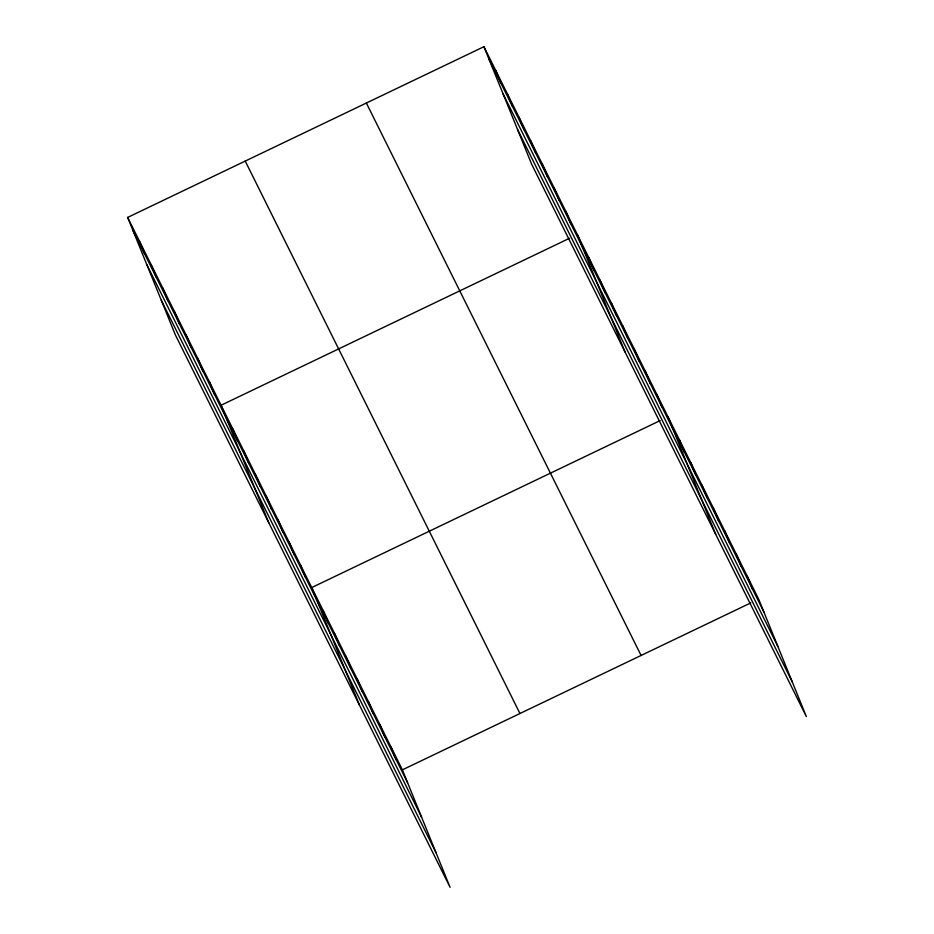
<?xml version="1.0" encoding="UTF-8"?>
<svg xmlns="http://www.w3.org/2000/svg" width="934" height="934" viewBox="0 0 934 934"><rect width="100%" height="100%" fill="white"/><g stroke="black" fill="none" stroke-linecap="round" stroke-linejoin="round"><path stroke-width="1.4" d="M127.654 217.424L402.379 769.849L450.071 887.3L175.347 334.874L127.654 217.424L483.929 46.7L758.653 599.126L806.346 716.576L531.621 164.15L483.929 46.7M569.495 238.287L221.066 405.251L268.747 522.701M660.163 420.58L311.722 587.556L359.415 704.995M402.379 769.849L750.819 602.885M489.124 59.484L763.849 611.91M503.146 94.019L777.87 646.445M517.599 129.604L792.324 682.03M366.362 103.044L641.086 655.47M245.222 161.08L519.946 713.518M132.85 230.208L407.563 782.634M146.871 264.742L421.596 817.168M161.325 300.328L436.05 852.765M747.317 576.336L752.512 589.12M735.992 553.547L741.176 566.331M724.656 530.769L729.851 543.541M713.319 507.979L718.515 520.752M701.994 485.19L707.178 497.974M690.658 462.4L695.853 475.184M679.333 439.61L684.517 452.395M667.997 416.821L715.689 534.271M656.66 394.043L661.856 406.815M645.336 371.253L650.519 384.026M633.999 348.464L639.183 361.248M622.663 325.674L627.858 338.458M611.338 302.885L616.522 315.669M600.002 280.095L605.185 292.879M588.665 257.317L593.861 270.089M577.34 234.527L625.033 351.978M565.665 211.049L570.849 223.833M553.99 187.571L559.174 200.355M542.304 164.092L547.499 176.876M530.629 140.614L535.824 153.398M518.954 117.135L524.149 129.919M507.279 93.657L512.474 106.441M495.604 70.178L500.799 82.963M391.042 747.06L396.238 759.844M379.718 724.282L384.901 737.054M368.381 701.492L373.577 714.265M357.045 678.703L362.24 691.487M345.72 655.913L350.904 668.697M334.384 633.124L339.579 645.908M323.047 610.334L328.243 623.118M300.386 564.766L305.581 577.539M289.05 541.977L294.245 554.761M277.725 519.187L282.909 531.971M266.388 496.398L271.584 509.182M255.064 473.608L260.247 486.392M243.727 450.83L248.911 463.603M232.391 428.041L237.586 440.813M209.391 381.772L214.575 394.557M197.704 358.294L202.9 371.078M186.029 334.816L191.225 347.6M174.354 311.337L179.55 324.121M162.679 287.859L167.875 300.643M151.004 264.38L156.2 277.164M139.329 240.902L144.525 253.686"/></g></svg>
